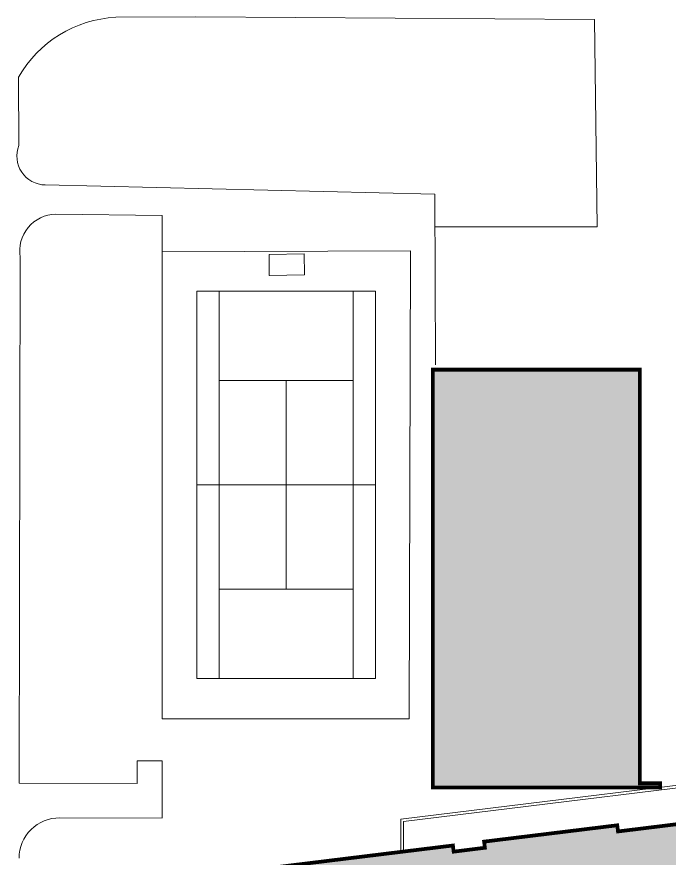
# Model space of a CAD drawing. Header units: feet. Extents: x 6763715 to 6770513, y 1886699 to 1891873.
# Drawn here: x 6767618.9 to 6767750.3, y 1889075.7 to 1889245.2 of the extents above; entities that cross this region are included whole.
import ezdxf

# ---------------------------------------------------------------- set-up
doc = ezdxf.new("R2010")
doc.units = ezdxf.units.FT
doc.header["$LTSCALE"] = 48
doc.header["$MEASUREMENT"] = 0
doc.layers.add('C-BLDG', color=7, linetype='Continuous')
for name, color, linetype, lineweight in [('C-BLDG-HTCH', 253, 'Continuous', 0), ('L-SITE-WALK', 6, 'Continuous', 0), ('L-SITE-WALL', 32, 'Continuous', 0)]:
    doc.layers.add(name, color=color, linetype=linetype, lineweight=lineweight)

msp = doc.modelspace()

# ---------------------------------------------------------------- hatches: boundary and pattern name
at = {"layer": 'C-BLDG-HTCH'}
h = msp.add_hatch(color=256, dxfattribs=at)
h.paths.add_polyline_path([(6767760.39, 1889174.1), (6767802.06, 1889174.1), (6767802.06, 1889110.77), (6767760.39, 1889110.77)])
h.paths.add_polyline_path([(6767702.73, 1889174.1), (6767744.39, 1889174.1), (6767744.39, 1889090.77), (6767748.48, 1889090.77), (6767748.48, 1889089.93), (6767702.73, 1889089.93)])
msp.add_hatch(color=256, dxfattribs=at).paths.add_polyline_path([(6767877.06, 1889136.94), (6767879.31, 1889136.94), (6767879.31, 1889136.06), (6767878.06, 1889136.06), (6767878.06, 1889109.96), (6767885.06, 1889109.96), (6767885.06, 1889074.28), (6767878.06, 1889074.28), (6767878.06, 1889072.44), (6767875.34, 1889072.44), (6767875.34, 1889065.44), (6767878.06, 1889065.44), (6767878.06, 1889038.14), (6767873.27, 1889038.14), (6767873.29, 1889023.14), (6767907.29, 1889023.14), (6767907.29, 1888978.02), (6767896.39, 1888978.02), (6767896.39, 1888978.31), (6767706.23, 1888978.31), (6767706.23, 1888978.02), (6767692.13, 1888978.02), (6767692, 1888979.06), (6767694.98, 1888979.06), (6767694.98, 1889020.18), (6767665.17, 1889020.18), (6767658.88, 1889071.37), (6767657.11, 1889071.15), (6767657.07, 1889072.15), (6767706.75, 1889078.25), (6767706.9, 1889077.01), (6767713.19, 1889077.79), (6767713.03, 1889079.03), (6767739.85, 1889082.32), (6767740, 1889081.08), (6767753.73, 1889082.77), (6767753.58, 1889084), (6767808.64, 1889090.76), (6767808.64, 1889086.81), (6767808.94, 1889086.81), (6767808.94, 1889086.47), (6767814.27, 1889086.47), (6767814.27, 1889086.81), (6767814.56, 1889086.81), (6767814.56, 1889089.56), (6767817.28, 1889089.56), (6767817.28, 1889095.89), (6767814.56, 1889095.89), (6767814.56, 1889136.06), (6767811.31, 1889136.06), (6767811.31, 1889136.94), (6767815.56, 1889136.94)])

# ---------------------------------------------------------------- linework, layer by layer
at = {"layer": 'C-BLDG', "const_width": 0.75}
msp.add_lwpolyline([(6767702.73, 1889174.1), (6767744.39, 1889174.1), (6767744.39, 1889090.77), (6767748.48, 1889090.77), (6767748.48, 1889089.93), (6767702.73, 1889089.93)], close=True, dxfattribs=at)
msp.add_lwpolyline([(6767657.07, 1889072.15), (6767706.75, 1889078.25), (6767706.9, 1889077.01), (6767713.19, 1889077.79), (6767713.03, 1889079.03), (6767739.85, 1889082.32), (6767740, 1889081.08), (6767753.73, 1889082.77)], dxfattribs=at)
at = {"layer": 'L-SITE-WALK', "lineweight": 0}
for p, q in [((6767648.2, 1889205.18), (6767648.16, 1889103.78)), ((6767698.2, 1889198.07), (6767648.2, 1889197.86)), ((6767697.96, 1889103.78), (6767698.2, 1889198.07)), ((6767648.16, 1889103.78), (6767697.96, 1889103.78)), ((6767648.16, 1889083.73), (6767627.58, 1889083.82))]:
    msp.add_line(p, q, dxfattribs=at)
for points in [[(6767619.27, 1889233.01, -0.257108), (6767638.82, 1889245.08), (6767654.95, 1889245.18)], [(6767619.3, 1889219.27), (6767619.27, 1889233.01, -0.443739)], [(6767703.09, 1889209.43), (6767624.63, 1889211.31, -0.518707), (6767619.3, 1889219.27)], [(6767643.15, 1889090.73), (6767619.39, 1889090.79), (6767619.59, 1889196.76, -0.461688), (6767626.77, 1889205.42), (6767648.2, 1889205.18)]]:
    msp.add_lwpolyline(points, format="xyb", dxfattribs=at)
for points in [[(6767654.95, 1889245.18), (6767735.26, 1889244.61), (6767735.81, 1889202.89)], [(6767703.27, 1889175.1), (6767703.09, 1889209.43)], [(6767735.81, 1889202.89), (6767703.13, 1889202.89)], [(6767648.16, 1889083.79), (6767648.16, 1889095.31), (6767643.16, 1889095.31), (6767643.15, 1889090.73)]]:
    msp.add_lwpolyline(points, dxfattribs=at)
at = {"layer": 'L-SITE-WALK', "lineweight": 0, "elevation": 0}
for points in [[(6767669.78, 1889193.09), (6767676.77, 1889193.2), (6767676.79, 1889193.2), (6767676.8, 1889193.21), (6767676.81, 1889193.21), (6767676.82, 1889193.22), (6767676.83, 1889193.23), (6767676.83, 1889193.24), (6767676.83, 1889193.25), (6767676.84, 1889193.27), (6767676.78, 1889197.42), (6767676.78, 1889197.42), (6767676.78, 1889197.43), (6767676.78, 1889197.43), (6767676.78, 1889197.43), (6767676.78, 1889197.43), (6767676.78, 1889197.43), (6767676.78, 1889197.43), (6767676.78, 1889197.43), (6767669.71, 1889197.29), (6767669.71, 1889197.29), (6767669.71, 1889197.29), (6767669.71, 1889197.29), (6767669.71, 1889197.29), (6767669.71, 1889197.29), (6767669.71, 1889197.29), (6767669.71, 1889197.29), (6767669.71, 1889197.29), (6767669.72, 1889193.31), (6767669.72, 1889193.23), (6767669.74, 1889193.16), (6767669.78, 1889193.09)], [(6767655.15, 1889189.91), (6767655.15, 1889111.91)], [(6767691.15, 1889189.91), (6767655.15, 1889189.91)], [(6767659.65, 1889189.91), (6767659.65, 1889111.91)], [(6767686.65, 1889189.91), (6767686.65, 1889111.91)], [(6767691.15, 1889111.91), (6767691.15, 1889189.91)], [(6767686.65, 1889171.91), (6767659.65, 1889171.91)], [(6767673.15, 1889171.91), (6767673.15, 1889129.91)], [(6767691.15, 1889150.91), (6767655.15, 1889150.91)], [(6767659.65, 1889129.91), (6767686.65, 1889129.91)], [(6767655.15, 1889111.91), (6767691.15, 1889111.91)]]:
    msp.add_lwpolyline(points, dxfattribs=at)
at = {"layer": 'L-SITE-WALK', "lineweight": 0}
msp.add_arc((6767627.49, 1889075.68), 8.14, 89.4211, 179.8874, dxfattribs=at)
at = {"layer": 'L-SITE-WALL', "lineweight": 0}
msp.add_lwpolyline([(6767696.27, 1889076.97), (6767696.27, 1889083.53), (6767779.42, 1889093.73), (6767778.63, 1889100.18), (6767808.06, 1889103.79), (6767808.06, 1889123.34), (6767808.56, 1889123.34), (6767808.56, 1889103.35), (6767779.18, 1889099.74), (6767779.98, 1889093.29), (6767696.77, 1889083.09), (6767696.77, 1889077.03)], dxfattribs=at)

doc.saveas('drawing.dxf')
